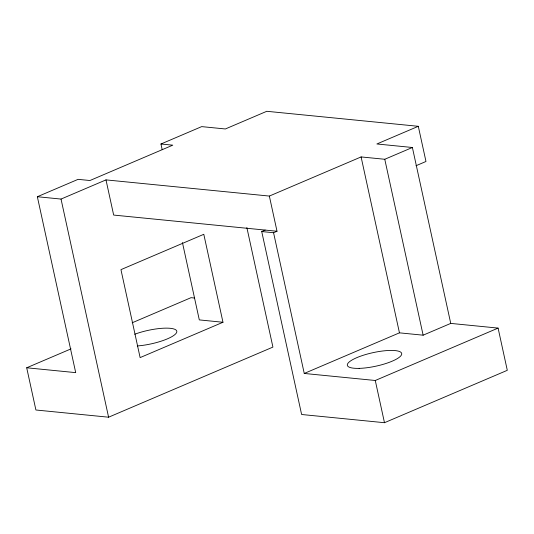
<?xml version="1.0" encoding="UTF-8"?>
<svg xmlns="http://www.w3.org/2000/svg" width="534" height="534" viewBox="0 0 534 534"><rect width="100%" height="100%" fill="white"/><g stroke="black" fill="none" stroke-linecap="round" stroke-linejoin="round"><path stroke-width="0.8" d="M246.862 227.571L272.921 347.093L108.589 417.201L35.905 409.999L26.7 367.779L75.708 372.632L37.353 196.726L78.091 179.344L89.932 180.519L172.782 145.168L160.948 144L162.189 149.7M160.948 144L201.685 126.618L225.361 128.968L266.786 111.292L418.302 126.304L425.978 161.482L416.006 165.74M37.353 196.726L61.03 199.069L105.992 179.885L269.35 196.071L361.097 156.929L384.774 159.272L412.388 147.491L450.743 323.404L498.095 328.096L507.3 370.316L384.48 422.708L301.617 414.497L261.727 231.556L265.184 230.081M418.302 126.304L376.877 143.973L412.388 147.491M261.727 231.556L273.568 232.724L277.019 231.255L269.35 196.071M26.7 367.779L71.029 348.869M132.178 322.783L191.032 297.678L194.296 297.999M222.978 322.256L140.122 357.6L120.944 269.643L203.801 234.299L222.978 322.256L199.302 319.906L182.434 242.543M273.568 232.724L304.253 373.453L399.452 332.842L423.128 335.185L450.743 323.404M304.253 373.453L375.275 380.488L498.095 328.096M277.019 231.255L113.662 215.069L105.992 179.885M384.774 159.272L423.128 335.185M361.097 156.929L399.452 332.842M375.275 380.488L384.48 422.708M61.03 199.069L108.589 417.201M134.735 334.237A27.828 6.922 -12.3 0 1 176.794 331.2A27.828 6.922 -12.3 0 1 137.285 345.945M359.142 368.373A27.808 6.915 -12.3 0 0 401.648 354.416A27.808 6.915 -12.3 0 0 362.76 355.43A27.808 6.915 -12.3 0 0 359.142 368.373"/></g></svg>
